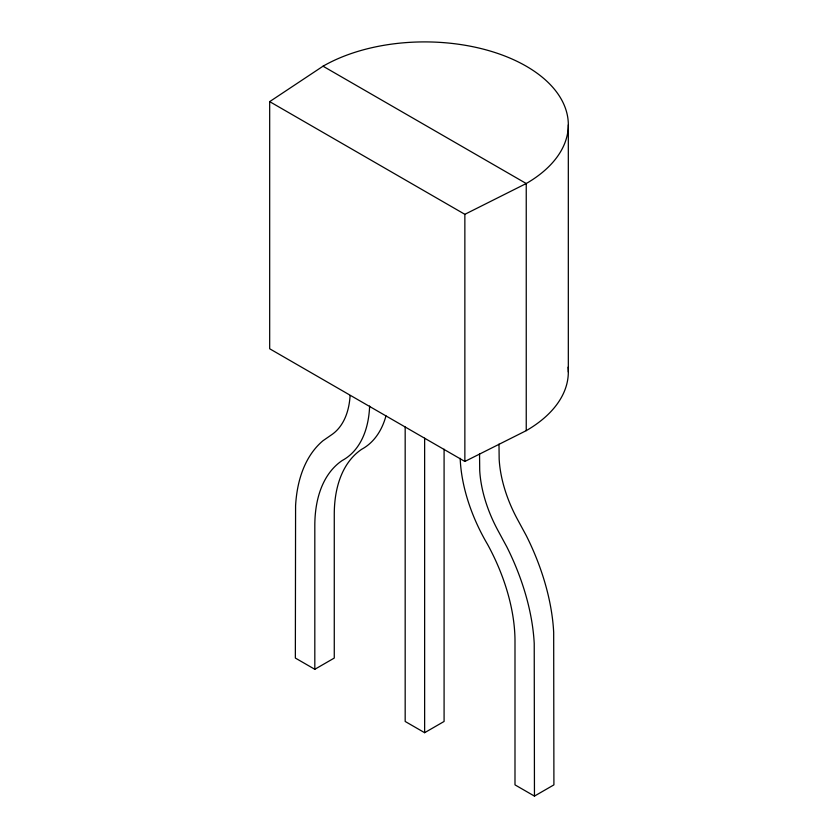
<?xml version="1.0" encoding="UTF-8"?>
<svg xmlns="http://www.w3.org/2000/svg" width="838" height="838" viewBox="0 0 838 838"><rect width="100%" height="100%" fill="white"/><g stroke="black" fill="none" stroke-linecap="round" stroke-linejoin="round"><path stroke-width="1.26" d="M269.679 101.628L323.028 66.202A143.696 82.962 0 0 1 526.243 66.202A143.696 82.962 0 0 1 526.243 183.522L526.243 430.648L464.86 461.455L269.679 348.765L269.679 101.628L464.86 214.319L526.243 183.522L323.028 66.202M350.095 395.567A100.214 57.853 60 0 1 332.005 434.482L322.965 440.746A173.801 100.34 60 0 0 295.584 505.754L295.353 658.06L314.816 669.29L334.268 658.06L334.268 514.438A146.273 84.449 60 0 1 361.723 449.252A127.743 73.754 60 0 0 385.983 415.878M405.173 426.961L405.173 721.466L424.636 732.695L444.088 721.466L444.088 449.21M460.177 458.302A127.743 73.754 60 0 0 487.538 544.354A146.273 84.449 60 0 1 514.993 641.248L514.993 784.871L534.455 796.1L553.908 784.871L553.677 632.302A173.801 100.34 60 0 0 526.306 535.671L517.266 518.984A100.214 57.853 60 0 1 499.165 459.172L498.998 444.109M568.321 124.862L568.321 371.988M534.455 796.1L534.225 643.532A173.801 100.34 60 0 0 506.843 546.91L497.803 530.213A100.214 57.853 60 0 1 479.713 470.401L479.546 454.039M464.86 214.319L464.86 461.455M424.636 438.19L424.636 732.695M314.816 669.29L314.816 525.667A146.273 84.449 60 0 1 342.271 460.481A127.743 73.754 60 0 0 369.631 406.032M568.08 367.17A143.696 82.962 0 0 1 526.243 430.648"/></g></svg>
